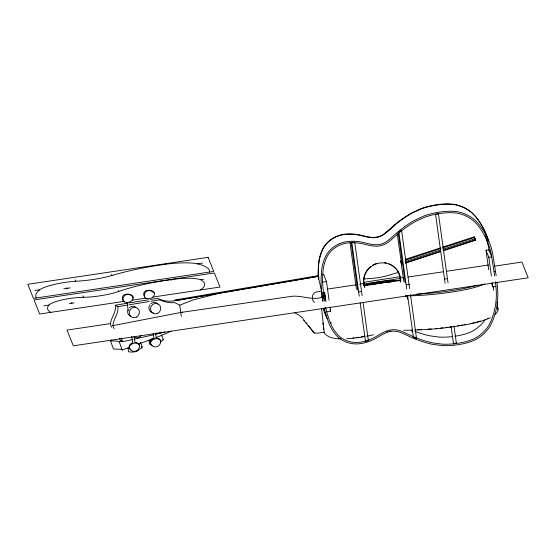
<?xml version="1.0" encoding="UTF-8"?>
<svg xmlns="http://www.w3.org/2000/svg" width="556" height="556" viewBox="0 0 556 556"><rect width="100%" height="100%" fill="white"/><g stroke="black" fill="none" stroke-linecap="round" stroke-linejoin="round"><path stroke-width="0.83" d="M132.752 298.106L132.794 297.064M139.48 346.673L139.521 345.637M160.691 342.26L160.733 341.224M114.189 328.763L112.819 325.642C113.341 319.095 118.998 313.591 117.789 306.676L115.356 305.209C116.565 312.125 110.915 317.629 110.394 324.176L111.763 327.296M138.771 350.037C137.304 352.038 131.508 352.441 128.561 351.781L128.082 348.362L129.388 347.563M151.308 344.518L149.543 344.178L149.071 340.758L151.413 339.667M159.447 339.424L158.682 338.896M129.43 347.333L122.181 349.988L120.569 349.258L113.431 349.001L110.526 340.877L111.158 339.876M395.518 224.457L385.169 233.485A17.924 17.507 -21.8 0 1 371.387 237.62A57.928 56.573 -21.8 0 1 362.637 235.939A48.587 47.455 -21.8 0 0 346.02 234.347A28.975 28.3 -21.8 0 0 331.737 239.295A26.994 26.361 -21.8 0 0 322.869 249.102A48.949 47.809 -21.8 0 0 319.081 260.959A112.576 109.949 -21.8 0 0 318.435 279.731M385.169 233.485L396.602 223.575A122.904 120.033 -21.8 0 1 411.697 213.282L421.337 208.847A81.308 79.418 -21.8 0 1 448.032 204.17L453.633 204.518A37.655 36.779 -21.8 0 1 472.621 213.497L476.096 217.271A72.871 71.168 -21.8 0 1 488.272 240.289M490.253 317.664L488.481 318.532A37.655 7.86 -7.9 0 1 472.051 323.516L466.706 324.565A81.308 16.972 -7.9 0 1 439.865 328.436L429.579 329.333A122.904 25.652 -7.9 0 1 414.79 330.069M164.903 331.876L155.708 334.337M132.411 342.85C130.278 343.532 128.234 345.901 129.367 348.181M153.623 338.437C151.489 339.118 149.446 341.488 150.579 343.768M484.464 283.97L483.734 284.304A37.655 7.86 -7.9 0 1 467.304 289.287L461.966 290.343A81.308 16.972 -7.9 0 1 435.119 294.207L424.84 295.104A122.904 25.652 -7.9 0 1 410.05 295.841M487.278 318.518L487.959 318.206M151.114 301.213L158.807 299.948L160.496 300.073L163.763 301.387A29.412 27.856 -58.9 0 0 174.799 302.617L179.748 305.168L192.96 299.955L218.869 293.332L318.206 276.297L321.542 291.142L322.841 300.991M110.526 340.877L117.67 341.134L119.283 341.864L121.694 340.981M138.298 344.088L154.415 338.194M156.027 337.603L166.863 333.12A29.412 6.311 -19.6 0 1 171.185 331.098M404.963 259.485L440.428 247.879M442.903 247.066L474.247 236.807L475.338 239.9L475.415 240.255L443.25 250.777M405.727 260.034L440.95 248.504M442.583 247.969L474.532 237.516M405.199 261.64L440.498 250.089M442.965 249.283L474.984 238.802M405.366 262.8L440.762 251.215M443.229 250.409L475.338 239.9M405.31 263.19L440.776 251.59M203.44 279.383L199.764 279.494A30.031 6.269 -7.9 0 0 174.056 279.216L165.924 280.363A75.394 15.735 -7.9 0 0 118.678 291.504L116.239 292.282A30.622 6.394 -7.9 0 1 85.443 297.265L83.56 297.321A23.554 4.914 -7.9 0 0 49.011 305.022L43.799 305.849M119.721 338.041L120.214 340.279L122.647 341.745L132.814 339.466M134.51 339.084L154.012 334.719M470.327 323.55L471.502 323.3M112.819 325.642L182.451 312.145M177.837 299.503L318.317 275.63M218.855 293.227L175.209 300.643A30.135 28.537 -58.9 0 1 161.337 299.92L158.064 298.607L156.375 298.482L150.398 299.462M317.976 276.443L178.122 300.212L177.76 299.267L174.945 299.941L175.203 300.587L178.108 300.15M321.542 291.142L315.454 292.185C311.513 293.853 311.36 300.365 314.487 302.429M115.356 305.209L127.324 303.249M129.027 302.964L148.688 299.747M117.789 306.676L127.185 305.133M128.895 304.855L149.404 301.491M363.714 282.323L400.563 276.596M363.492 284.053L400.383 278.424M364.076 285.52L400.994 279.946M180.763 312.472L290.121 296.556C301.018 294.562 311.555 300.886 322.32 297.189L321.987 296.362L322.327 297.321L323.78 297.106L322.584 282.149L326.49 281.558L329.076 300.205M34.91 290.447L39.733 289.732A29.447 6.144 -7.9 0 1 75.713 281.26A38.357 8.006 -7.9 0 0 111.951 275.519A89.21 18.619 -7.9 0 1 160.955 264.913L165.813 264.225L165.389 263.169M165.556 264.26A37.433 7.812 -7.9 0 1 197.29 263.843L202.523 263.058M63.78 288.814L70.174 287.855M69.389 303.513L74.045 302.818M124.69 301.296L39.684 314.008L34.048 299.92L214.366 272.954L219.995 287.042L153.025 297.057M132.418 300.143L146.152 298.085M322.112 274.747L323.675 274.518L326.49 281.558M485.986 250.242L488.981 249.797L491.796 256.837L488.807 257.289L485.986 250.242L488.689 269.736M327.192 289.127L356.208 284.79M359.628 284.276L363.777 283.345M403.739 277.68L400.195 277.903M408.021 277.041L443.111 271.794M446.531 271.279L488.474 265.01M110.811 323.543L67.04 330.09L73.336 345.825L528.2 277.791L521.91 262.064L494.444 266.171M363.992 285.68L400.897 280.161M323.189 292.532L324.607 292.324L325.872 301.449M323.731 298.565L323.404 296.153L324.857 295.938M358.641 291.893L361.553 291.455M406.77 284.693L409.418 284.297M444.522 279.049L447.427 278.612M494.117 271.634L495.57 271.411M330.014 306.988L330.598 311.228L326.692 311.812L325.601 307.419M491.351 283.039L492.915 286.952L495.903 286.5M322.911 301.359A112.576 109.949 -21.8 0 1 322.327 297.321L323.787 297.106L324.37 301.109M453.216 343.128L453.494 343.83L456.42 343.49L454.05 326.421M435.209 328.568L437.433 328.374M431.261 328.895L430.017 328.978A121.43 25.347 -7.9 0 1 427.884 329.117M405.97 295.959L408 295.91M412.74 330.139L407.722 330.229A82.997 17.326 -7.9 0 0 403.691 330.264M405.248 295.966L406.763 295.938M150.829 341.099L149.071 340.758M129.847 348.702L128.082 348.362M303.694 320.256L314.272 333.065L318.108 333.141L324.217 332.252L321.597 308.608M156.326 338.034C165.16 338.646 158.981 350.308 152.462 346.02C146.152 341.53 157.751 335.219 160.698 340.946M135.115 342.447C143.948 343.059 137.77 354.721 131.251 350.433C124.94 345.943 136.54 339.626 139.486 345.359M294.708 312.847L298.433 314.752L301.512 317.142M50.818 312.375L50.207 312.034A71.842 14.998 -7.9 0 1 49.011 305.022M151.232 344.637L152.177 345.318M130.021 349.05L130.966 349.731M303.249 319.144L304.327 320.478M305.946 322.473L307.023 323.807M308.636 325.802L314.272 333.065M154.047 292.963C144.991 284.144 138.173 302.923 152.219 297.717C161.518 289.266 139.243 286.82 144.588 296.654M132.752 296.786C123.703 287.966 116.878 306.752 130.924 301.54C140.223 293.095 117.955 290.642 123.293 300.476M301.908 317.191L302.805 318.491M118.15 290.413L118.678 291.504M82.893 295.931L83.56 297.321M121.43 337.965L122.647 341.745M474.247 236.807L475.026 238.941M475.415 240.255L474.56 237.766M456.135 342.788L456.42 343.49M401.369 263.69L401.599 264.274L397.199 233.589M401.474 264.315L400.841 260.834L403.885 281.878M324.614 295.319L325.239 296.89M329.972 309.657L330.598 311.228M324.885 298.989L325.559 300.671M323.404 296.153L323.78 297.106M321.354 291.803L321.688 292.623M171.053 279.619L171.331 280.321M111.506 274.414L111.951 275.519M75.15 279.856L75.713 281.26M66.755 287.751L67.227 288.918M71.529 302.693L71.953 303.75M161.539 334.9L163.2 339.542M140.557 342.503L142.211 347.146M119.283 341.864L122.181 349.988M489.391 251.979L488.307 246.232A71.39 69.729 -21.8 0 0 484.964 235.355M497.724 307.676L498.037 309.629A72.871 15.207 -7.9 0 1 495.208 314.335M496.16 275.672L492.567 252.959A72.871 71.168 -21.8 0 0 478.918 224.318L475.436 220.544A37.655 36.779 -21.8 0 0 456.448 211.558L450.853 211.217A81.308 79.418 -21.8 0 0 424.158 215.895L414.519 220.329A122.904 120.033 -21.8 0 0 399.423 230.622L395.066 234.354A82.997 81.065 -21.8 0 1 387.984 240.526A17.924 17.507 -21.8 0 1 374.209 244.668A57.928 56.573 -21.8 0 1 365.452 242.979A48.587 47.455 -21.8 0 0 348.841 241.394A28.975 28.3 -21.8 0 0 334.559 246.343A26.994 26.361 -21.8 0 0 325.684 256.149A48.949 47.809 -21.8 0 0 321.896 268.006A112.576 109.949 -21.8 0 0 322.327 297.321M494.701 275.873L491.129 253.279A71.39 69.729 -21.8 0 0 477.757 225.222L474.428 221.608A36.168 35.327 -21.8 0 0 456.198 212.99L450.84 212.656A79.842 77.979 -21.8 0 0 424.631 217.257L415.249 221.566A121.43 118.602 -21.8 0 0 400.334 231.741L394.357 237.016A84.303 82.337 -21.8 0 1 388.901 241.645L388.234 242.173A19.39 18.939 -21.8 0 1 374.028 246.1A59.374 57.991 -21.8 0 1 365.056 244.376A47.135 46.037 -21.8 0 0 348.932 242.833A27.508 26.869 -21.8 0 0 335.372 247.524A25.486 24.888 -21.8 0 0 326.998 256.775A47.295 46.19 -21.8 0 0 323.349 268.194A110.915 108.323 -21.8 0 0 322.584 282.65M496.974 301.929L498.037 309.629M488.807 257.289L491.386 275.936M492.324 282.712L492.915 286.952M448.025 282.879L438.441 213.733L435.55 214.262L445.113 283.31M451.138 326.782L453.494 343.83M409.626 288.599L401.515 230.052L398.84 232.13L406.721 289.037M410.453 294.534L416.562 338.66L413.428 337.45L407.659 295.834M407.228 296.591L407.583 299.163M398.36 233.353L405.248 283.073M411.781 330.229L412.017 331.939M362.137 295.695L354.742 242.298L351.76 242.207L359.239 296.174M363.075 302.478L368.364 340.62L365.528 341.579L360.184 303.027M351.135 242.34L357.758 290.162M350.009 242.868L356.417 289.134M324.329 292.129L325.489 300.497M318.685 276.256L318.922 277.972M322.786 322.89L323.022 324.614M323.488 327.964L323.71 329.562M179.748 305.168L181.325 316.531M155.576 333.35L156.278 338.382M153.248 333.697L153.949 338.729M134.246 336.922L135.066 342.795M127.06 302.179L128.221 310.568M131.807 336.429L132.738 343.142M322.897 292.303L323.064 293.742M497.015 282.448L497.696 290.003A72.871 71.168 -21.8 0 1 492.38 321.479L490.065 326.122A37.655 36.779 -21.8 0 1 474.282 340.3L469.007 342.274A81.308 79.418 -21.8 0 1 442.124 345.603L431.678 344.178A122.904 120.033 -21.8 0 1 414.401 338.729L409.202 336.422A82.997 81.065 -21.8 0 0 400.737 332.571A17.924 17.507 -21.8 0 0 386.399 332.641A57.928 56.573 -21.8 0 0 378.455 336.818A48.587 47.455 -21.8 0 1 362.943 343.212A28.975 28.3 -21.8 0 1 347.903 342.656A26.994 26.361 -21.8 0 1 336.727 335.845A48.949 47.809 -21.8 0 1 329.875 325.58A112.576 109.949 -21.8 0 1 324.162 307.76M495.479 281.788L496.23 290.114A71.39 69.729 -21.8 0 1 491.017 320.951L488.807 325.392A36.168 35.327 -21.8 0 1 473.656 339.007L468.611 340.891A79.842 77.979 -21.8 0 1 442.215 344.164L432.04 342.774A121.43 118.602 -21.8 0 1 414.971 337.388L407.805 334.08A84.303 82.337 -21.8 0 0 401.314 331.237L400.528 330.917A19.39 18.939 -21.8 0 0 385.829 331.313A59.374 57.991 -21.8 0 0 377.698 335.602A47.135 46.037 -21.8 0 1 362.644 341.808A27.508 26.869 -21.8 0 1 348.362 341.273A25.486 24.888 -21.8 0 1 337.812 334.858A47.295 46.19 -21.8 0 1 331.216 324.968A110.915 108.323 -21.8 0 1 326.56 311.325M141.182 335.476A5.303 5.018 -58.9 0 1 134.045 336.86M161.462 332.078A5.303 5.018 -58.9 0 1 156.417 333.058M130.806 316.413A5.303 5.018 -58.9 0 1 127.984 309.761M129.569 307.524A5.303 5.018 -58.9 0 1 135.775 307.155M150.864 303.694A5.303 5.018 -58.9 0 1 158.015 304.236M153.386 312.868A5.303 5.018 -58.9 0 1 149.932 304.716M318.22 276.992A112.576 109.949 -21.8 0 1 318.963 260.667A48.949 47.809 -21.8 0 1 322.751 248.81A26.994 26.361 -21.8 0 1 331.619 239.004A28.975 28.3 -21.8 0 1 345.901 234.055A48.587 47.455 -21.8 0 1 362.519 235.64A57.928 56.573 -21.8 0 0 371.276 237.329A17.924 17.507 -21.8 0 0 385.051 233.193A82.997 81.065 -21.8 0 0 392.126 227.015L394.711 224.721A122.904 120.033 -21.8 0 1 411.586 212.99L421.219 208.556A81.308 79.418 -21.8 0 1 447.921 203.878L453.515 204.226A37.655 36.779 -21.8 0 1 472.503 213.205L475.978 216.979A72.871 71.168 -21.8 0 1 488.564 241.387M493.54 286.632A71.39 69.729 -21.8 0 1 493.478 290.211M485.298 319.415A36.168 35.327 -21.8 0 1 470.842 331.96L465.789 333.843A79.842 77.979 -21.8 0 1 454.919 336.269M452.716 336.568A79.842 77.979 -21.8 0 1 439.393 337.117L429.225 335.727A121.43 118.602 -21.8 0 1 414.936 331.418M331.369 323.085A47.295 46.19 -21.8 0 1 330.827 322.244M327.053 318.532A112.576 109.949 -21.8 0 1 323.689 309.358M326.018 315.975A112.576 109.949 -21.8 0 1 323.571 309.066M364.861 287.445A18.438 18.007 -21.8 0 1 379.63 263.058A18.438 18.007 -21.8 0 1 400.417 282.121M388.95 263.794A18.438 18.007 -21.8 0 1 400.299 281.829M364.743 287.146A18.438 18.007 -21.8 0 1 363.756 278.632M363.874 277.854A18.438 18.007 -21.8 0 1 364.215 276.304M364.437 275.547A18.438 18.007 -21.8 0 1 366.89 270.563M367.356 269.917A18.438 18.007 -21.8 0 1 370.741 266.519M372.728 265.163A18.438 18.007 -21.8 0 1 377.156 263.273M384.307 262.668A18.438 18.007 -21.8 0 1 386.67 263.078M140.279 342.802A5.303 1.14 -19.6 0 1 140.501 343.344M151.899 339.32A5.303 1.14 -19.6 0 1 151.677 338.778M161.594 335.532A5.303 1.14 -19.6 0 1 161.532 335.866M141.335 346.854A5.303 1.14 -19.6 0 1 138.924 349.495M162.922 339.327A5.303 1.14 -19.6 0 1 161.073 341.349M152.309 338.875A1.175 1.154 -21.8 0 1 152.539 338.319M323.905 332.161A112.576 23.498 -7.9 0 0 329.638 337.054A48.949 10.216 -7.9 0 0 335.866 338.534A26.994 5.636 -7.9 0 0 340.745 338.847M346.576 338.743A28.975 6.046 -7.9 0 0 361.469 337.117A48.587 10.14 -7.9 0 0 364.201 336.651M373.458 334.781A48.587 10.14 -7.9 0 1 366.904 336.151M386.865 331.737A17.924 3.739 -7.9 0 1 387.657 331.591M389.263 331.32A17.924 3.739 -7.9 0 1 390.889 331.077M480.301 321.027A36.168 7.548 -7.9 0 1 479.286 321.333M478.243 321.632A36.168 7.548 -7.9 0 1 477.18 321.924M476.082 322.209A36.168 7.548 -7.9 0 1 474.97 322.494M473.83 322.772A36.168 7.548 -7.9 0 1 472.669 323.036M465.671 324.44A79.842 16.666 -7.9 0 1 464.225 324.69M462.78 324.94A79.842 16.666 -7.9 0 1 460.597 325.309M459.138 325.545A79.842 16.666 -7.9 0 1 457.671 325.774M454.738 326.219A79.842 16.666 -7.9 0 1 453.265 326.435M451.799 326.643A79.842 16.666 -7.9 0 1 449.589 326.949M447.378 327.234A79.842 16.666 -7.9 0 1 445.905 327.421M442.958 327.776A79.842 16.666 -7.9 0 1 440.762 328.026M421.573 329.458A121.43 25.347 -7.9 0 1 417.445 329.638M365.209 336.151A47.135 9.841 -7.9 0 1 363.895 336.387M362.575 336.616A47.135 9.841 -7.9 0 1 361.247 336.839M358.856 337.214A27.508 5.741 -7.9 0 1 356.465 337.541M354.075 337.826A27.508 5.741 -7.9 0 1 352.886 337.951M340.752 338.458A25.486 5.317 -7.9 0 1 338.402 338.326M363.839 285.506A24.137 5.039 -7.9 0 1 399.111 280.884M398.902 272.231A122.904 25.652 -7.9 0 0 397.067 272.76L394.378 273.566A82.997 17.326 -7.9 0 1 387.018 275.762A17.924 3.739 -7.9 0 1 373.125 278.285A57.928 12.093 -7.9 0 1 364.534 278.924A48.587 10.14 -7.9 0 0 363.221 279.008M370.984 284.825A18.438 3.85 -7.9 0 1 391.285 282.073M477.305 285.179A37.655 7.86 -7.9 0 1 467.109 287.862L461.772 288.911A81.308 16.972 -7.9 0 1 434.924 292.783L424.638 293.679A122.904 25.652 -7.9 0 1 416.798 294.131M36.342 297.96A90.002 18.786 -7.9 0 1 39.733 289.732M197.29 263.843A88.835 18.543 -7.9 0 1 209.584 272.051M200.528 279.814A71.258 14.873 -7.9 0 1 200.487 289.996M208.118 257.338L27.8 284.304L33.436 298.391L213.754 271.425L208.118 257.338M136.324 317.163A5.303 5.018 -58.9 0 0 137.395 308.135A5.303 5.018 -58.9 0 0 129.27 312.069A5.303 5.018 -58.9 0 0 136.324 317.163M157.619 313.334A5.303 5.018 -58.9 0 0 158.689 304.306A5.303 5.018 -58.9 0 0 150.565 308.246A5.303 5.018 -58.9 0 0 157.619 313.334"/></g></svg>
